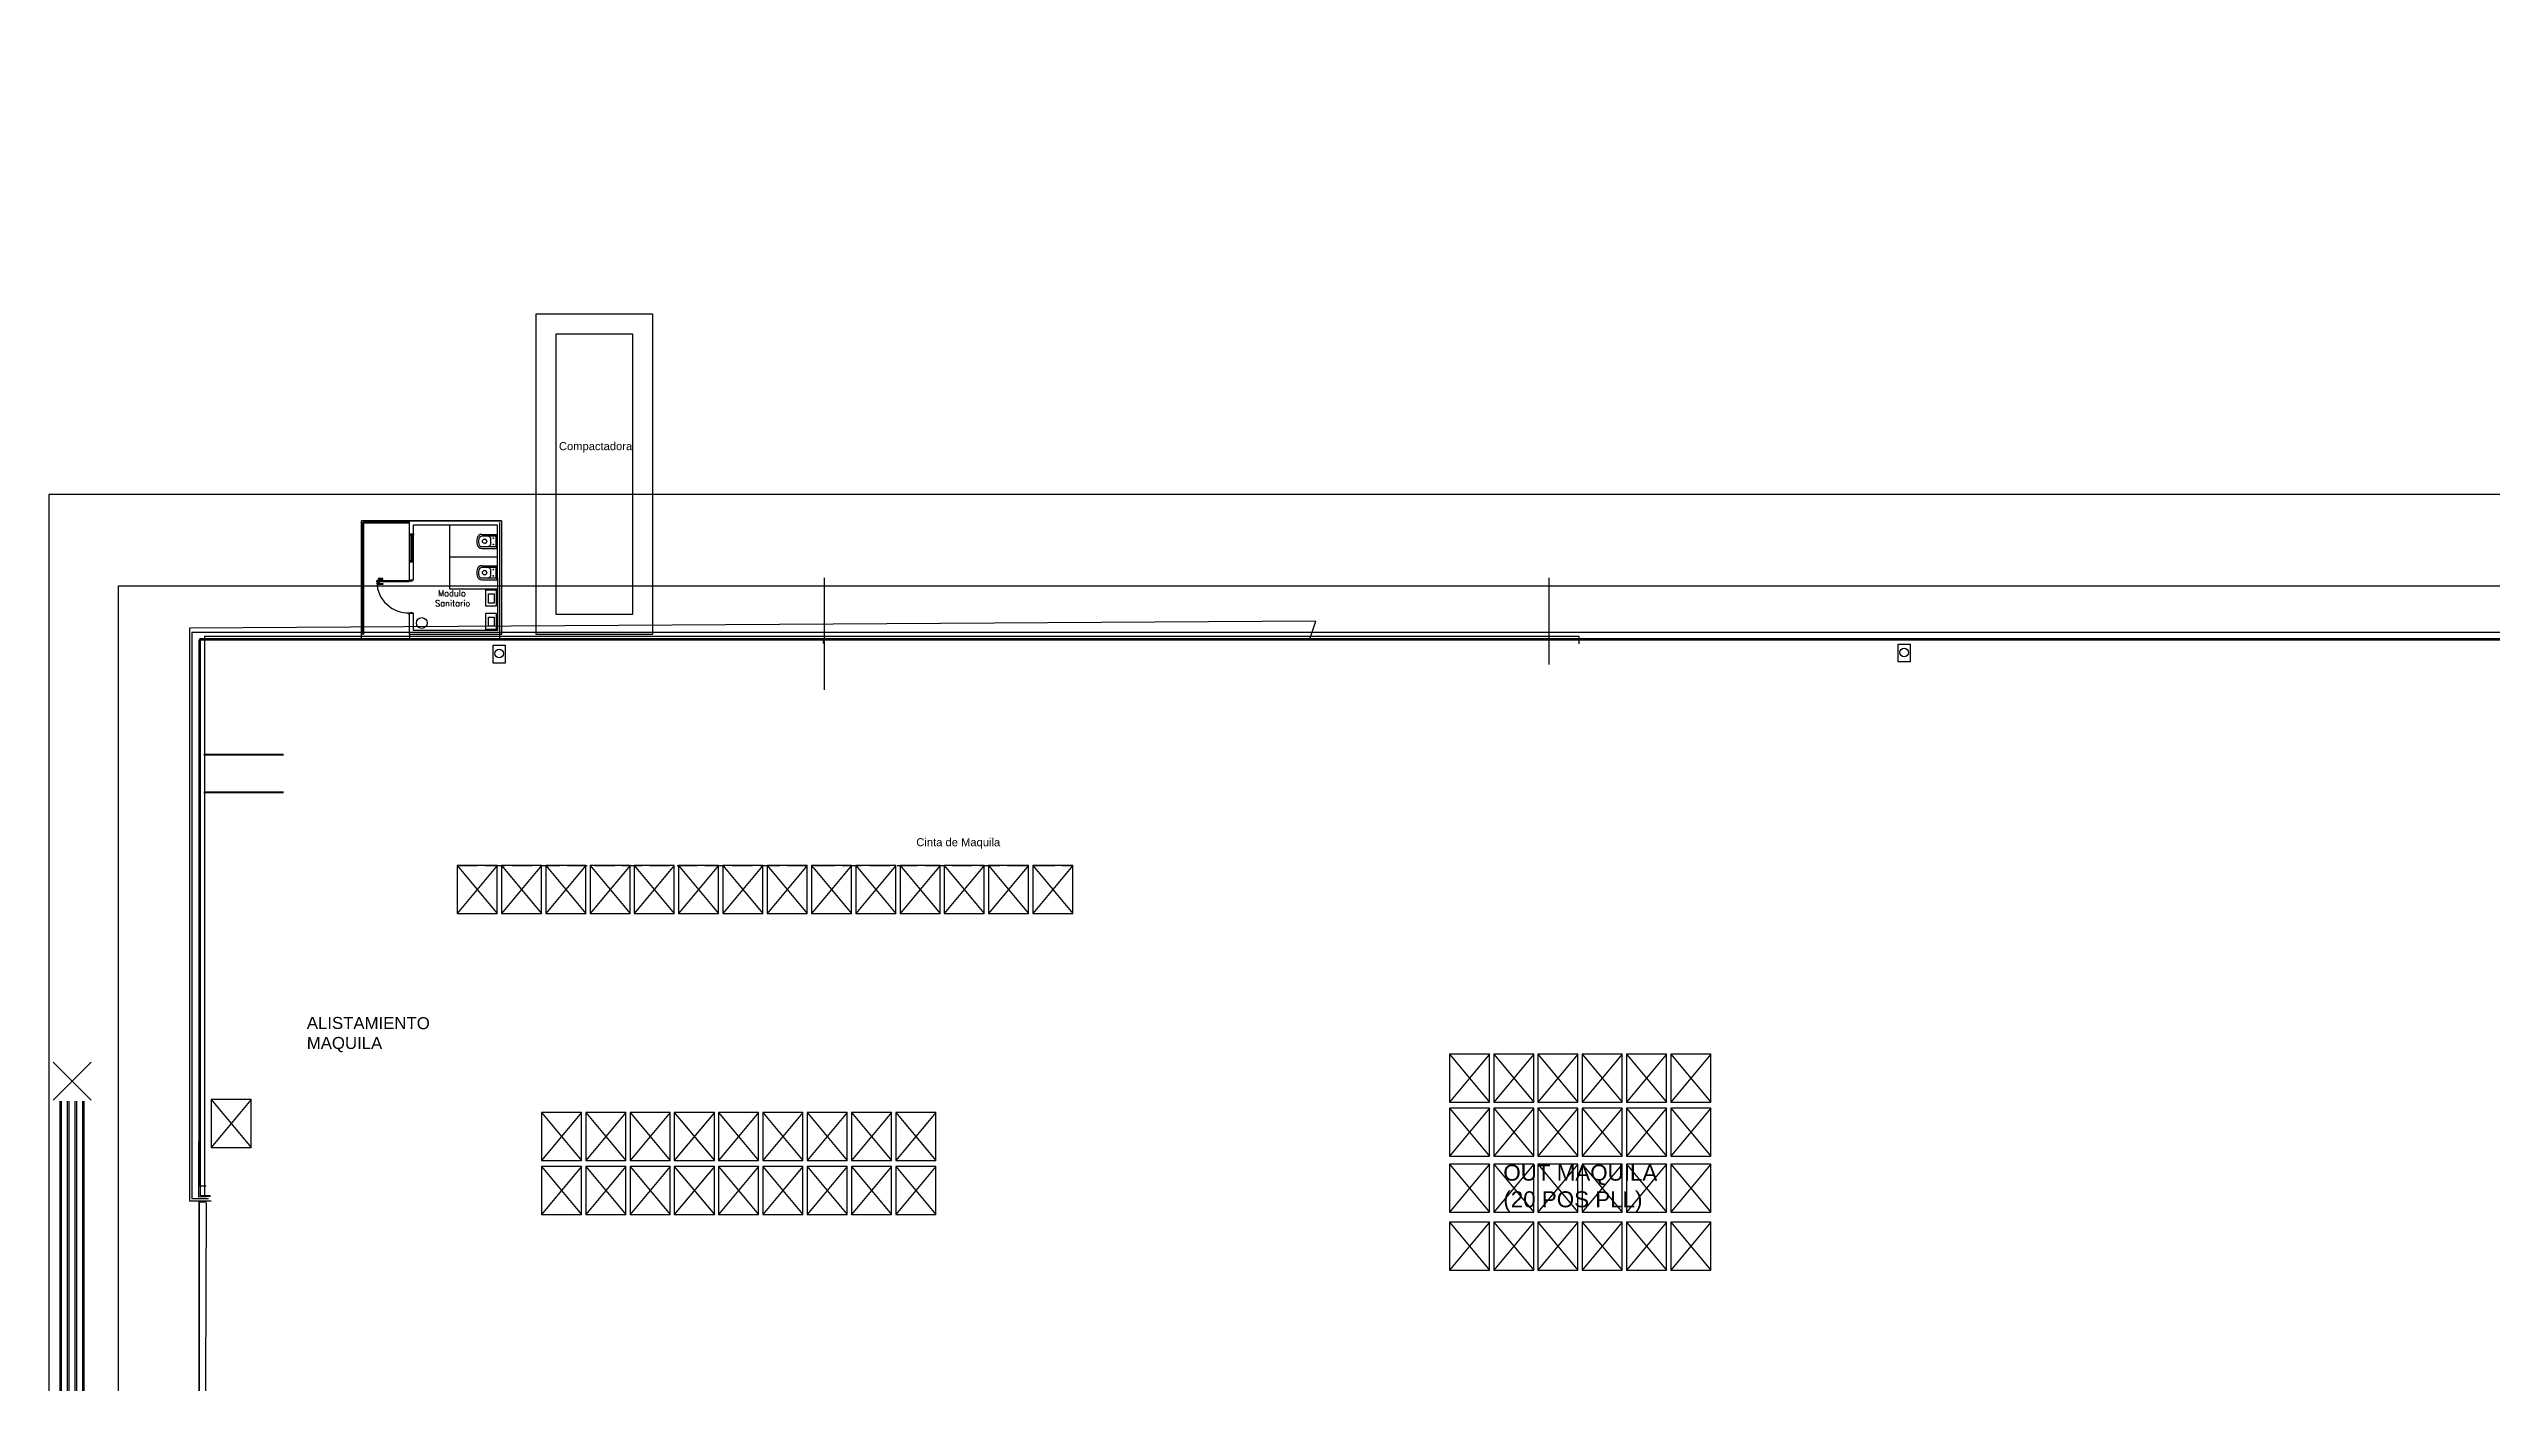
# Model space of a CAD drawing. Header units: millimetres. Extents: x 13 to 166, y 58 to 179.
# Drawn here: x 13 to 74, y 146 to 179.3 of the extents above; entities that cross this region are included whole.
import ezdxf

# ---------------------------------------------------------------- set-up
doc = ezdxf.new("R2010")
doc.units = ezdxf.units.MM
doc.linetypes.add('DASHED', pattern=[817.52, 545.02, -272.5])
doc.linetypes.add('HIDDEN3', pattern=[0.6875, 0.5, -0.1875])
doc.layers.add('EQ - Pallets', color=253, linetype='Continuous')
doc.styles.get("Standard").update_dxf_attribs({"font": 'txt.shx'})

# ---------------------------------------------------------------- blocks, each defined once
blk = doc.blocks.new('Clipboard2528')
at = {"layer": 'EQ - Pallets'}
blk.add_lwpolyline([(1.2, 1), (0, 1), (0, 0), (1.2, 0)], close=True, dxfattribs=at)
for points in [[(1.2, 1), (0, 0)], [(1.2, 0), (0, 1)]]:
    blk.add_lwpolyline(points, dxfattribs=at)

msp = doc.modelspace()

# ---------------------------------------------------------------- linework, layer by layer
at = {"linetype": 'Continuous'}
for points in [[(24.101127, 164.378874), (24.399642, 164.378874), (24.399642, 163.930917), (24.101127, 163.930917)], [(59.218809, 164.406402), (59.517324, 164.406402), (59.517324, 163.958445), (59.218809, 163.958445)]]:
    msp.add_lwpolyline(points, close=True, dxfattribs=at)
at = {"color": 2, "linetype": 'Continuous', "const_width": 0.05}
for points in [[(18.860585, 161.641007), (16.860585, 161.641007)], [(16.860585, 160.701007), (18.860585, 160.701007)]]:
    msp.add_lwpolyline(points, dxfattribs=at)
at = {"linetype": 'Continuous'}
for centre in [(24.250509, 164.168664), (59.368191, 164.196192)]:
    msp.add_circle(centre, 0.107332, dxfattribs=at)
at = {"layer": 'Defpoints', "color": 10}
for p, q in [((20.80963, 164.503578), (20.809633, 167.484922)), ((22.009352, 167.484922), (20.809633, 167.484922)), ((23.009357, 167.384968), (23.009431, 165.784968)), ((22.009396, 167.16464), (22.109396, 167.164644)), ((22.009396, 167.16464), (22.009397, 167.13464)), ((22.009397, 167.13464), (22.109397, 167.134644)), ((22.009427, 166.49464), (22.009397, 167.13464)), ((22.048686, 166.494642), (22.048656, 167.134642)), ((22.073614, 166.494643), (22.073585, 167.134643)), ((22.109396, 167.164644), (22.109397, 167.134644)), ((22.109427, 166.494644), (22.109397, 167.134644)), ((23.817795, 167.149372), (24.007785, 167.149381)), ((24.175787, 167.104389), (23.817797, 167.104372)), ((23.817809, 166.844372), (24.175799, 166.844389)), ((23.817811, 166.799372), (24.007801, 166.799381)), ((24.007785, 167.149381), (24.189785, 167.149389)), ((24.007801, 166.799381), (24.189801, 166.799389)), ((24.042795, 166.924382), (24.04279, 167.024382)), ((24.177799, 166.846389), (24.177787, 167.102389)), ((24.192801, 166.802389), (24.192785, 167.146389)), ((22.009427, 166.49464), (22.109427, 166.494644)), ((22.009428, 166.46464), (22.009427, 166.49464)), ((22.009428, 166.46464), (22.109428, 166.464644)), ((22.109428, 166.464644), (22.109427, 166.494644)), ((23.009394, 166.584968), (24.209394, 166.585024)), ((23.817831, 166.365807), (24.007821, 166.365816)), ((24.175823, 166.320823), (23.817833, 166.320807)), ((24.007821, 166.365816), (24.189821, 166.365824)), ((24.042831, 166.140817), (24.042827, 166.240817)), ((24.177835, 166.062824), (24.177823, 166.318824)), ((24.177835, 166.062824), (24.177823, 166.318824)), ((24.192837, 166.018824), (24.192821, 166.362824)), ((24.192837, 166.018824), (24.192821, 166.362824)), ((23.009431, 165.784968), (24.209431, 165.785024)), ((23.817845, 166.060807), (24.175835, 166.060823)), ((23.817847, 166.015807), (24.007837, 166.015816)), ((24.007837, 166.015816), (24.189837, 166.015824))]:
    msp.add_line(p, q, dxfattribs=at)
at = {"layer": 'Defpoints', "color": 252}
for p, q in [((20.83963, 164.642537), (20.839633, 167.454922)), ((22.009352, 167.454922), (20.839633, 167.454922)), ((20.86963, 164.642537), (20.869633, 167.424922)), ((22.009352, 167.424922), (20.869633, 167.424922))]:
    msp.add_line(p, q, dxfattribs=at)
at = {"layer": 'Defpoints', "color": 10, "linetype": 'Continuous'}
for p, q in [((22.009352, 167.484922), (24.303066, 167.485028)), ((24.303066, 167.485028), (22.009352, 167.484922)), ((22.009421, 165.993602), (22.009352, 167.484922)), ((22.109357, 167.384927), (24.202833, 167.385021)), ((22.109421, 166.008376), (22.109357, 167.384927)), ((24.202833, 167.385021), (24.209626, 164.742639)), ((24.303066, 167.485028), (24.30963, 164.642644)), ((22.009568, 165.993602), (22.009512, 167.190337)), ((22.109567, 166.008375), (22.109512, 167.190341)), ((21.189474, 165.993564), (21.999425, 165.993601)), ((21.189476, 165.958393), (21.189474, 165.993564)), ((21.999427, 165.95843), (21.189476, 165.958393)), ((21.227156, 166.035853), (21.227158, 165.993566)), ((21.227162, 165.905638), (21.227159, 165.958394)), ((21.340205, 166.048419), (21.239716, 166.048414)), ((21.340213, 165.893082), (21.239724, 165.893077)), ((21.252279, 166.023293), (21.340207, 166.023297)), ((21.252279, 166.023293), (21.25228, 165.993567)), ((21.252283, 165.9182), (21.252282, 165.958396)), ((21.252283, 165.9182), (21.340211, 165.918204)), ((21.340207, 166.023297), (21.340205, 166.048419)), ((21.340211, 165.918204), (21.340213, 165.893082)), ((21.999427, 165.993658), (21.999428, 165.958487)), ((22.009475, 166.008371), (22.109567, 166.008375)), ((22.009475, 165.993602), (22.009477, 165.958431)), ((22.009474, 164.86749), (22.009459, 165.189526)), ((22.009512, 165.174757), (22.109512, 165.174761)), ((22.00963, 164.642537), (22.009605, 165.189526)), ((22.109474, 164.867495), (22.109459, 165.174761)), ((22.109626, 164.742542), (22.109616, 164.953431)), ((24.30963, 164.642644), (22.00963, 164.642537)), ((22.00963, 164.642537), (22.00963, 164.503578)), ((24.209626, 164.742639), (22.109626, 164.742542))]:
    msp.add_line(p, q, dxfattribs=at)
at = {"layer": 'Defpoints', "linetype": 'Continuous'}
for p, q in [((32.377104, 166.061406), (32.377104, 163.259695)), ((50.491311, 166.061406), (50.491311, 163.892379))]:
    msp.add_line(p, q, dxfattribs=at)
at = {"layer": 'Defpoints'}
for p, q in [((13.098827, 153.949948), (14.048827, 152.999948)), ((14.048827, 153.949948), (13.098827, 152.999948)), ((13.273827, 99.993443), (13.273827, 152.974948)), ((13.873827, 99.993443), (13.873827, 152.974948))]:
    msp.add_line(p, q, dxfattribs=at)
at = {"layer": 'Defpoints', "linetype": 'DASHED'}
for p, q in [((13.303827, 99.993443), (13.303827, 152.974948)), ((13.453827, 99.993443), (13.453827, 152.974948)), ((13.498827, 99.993443), (13.498827, 152.974948)), ((13.648827, 99.993443), (13.648827, 152.974948)), ((13.693827, 99.993443), (13.693827, 152.974948)), ((13.843827, 99.993443), (13.843827, 152.974948))]:
    msp.add_line(p, q, dxfattribs=at)
at = {"layer": 'Defpoints', "color": 11, "linetype": 'Continuous'}
msp.add_lwpolyline([(12.991666, 168.144934), (12.991666, 101.155791), (75.139119, 101.155791), (126.516698, 148.38498), (121.343444, 153.416509), (131.145404, 163.420835), (115.974446, 179.14343), (104.938183, 179.28711), (105.33959, 168.144934), (12.991666, 168.144934)], dxfattribs=at)
at = {"layer": 'Defpoints', "linetype": 'Continuous'}
for points in [[(28.085624, 164.642537), (25.171234, 164.642537), (25.171234, 172.662449), (28.085624, 172.662449)], [(27.585624, 165.142537), (25.671234, 165.142537), (25.671234, 172.162449), (27.585624, 172.162449)]]:
    msp.add_lwpolyline(points, close=True, dxfattribs=at)
for points in [[(17.022393, 150.610893), (16.783116, 150.610893), (16.783116, 164.513738), (24.266299, 164.513738), (24.266299, 167.446935)], [(44.502166, 164.503578), (44.660434, 164.978383), (16.50483, 164.80114), (16.50483, 150.486497), (17.046522, 150.486497)], [(92.345721, 164.388851), (92.345721, 164.696968), (16.568034, 164.696968), (16.568034, 150.54927), (16.982985, 150.54927)], [(16.924762, 150.589422), (16.742474, 150.578393), (16.779579, 164.556952), (32.348083, 164.525085), (32.350633, 164.422252)], [(16.924762, 150.854241), (16.751325, 150.854241), (16.751325, 164.515144), (87.242917, 164.515144), (87.242917, 164.715666)], [(16.924762, 150.854241), (16.751325, 150.854241), (16.772719, 164.547975), (100.207147, 164.548068), (100.200337, 164.388242)], [(51.248537, 164.411059), (51.248537, 164.591841), (16.879225, 164.591841), (16.879225, 150.605197), (17.035739, 150.605197)], [(16.924762, 150.465115), (16.745309, 150.465115), (16.745309, 103.439473), (76.013103, 103.439473), (97.263144, 80.357771), (97.344647, 80.432066)], [(16.924762, 150.438213), (16.924762, 150.438213), (16.751608, 103.433074), (17.364344, 103.428783), (17.361474, 103.520906)]]:
    msp.add_lwpolyline(points, dxfattribs=at)
at = {"layer": 'Defpoints', "color": 210, "linetype": 'Continuous'}
msp.add_lwpolyline([(14.734817, 143.711843), (14.734817, 165.859479), (105.403141, 165.859479), (105.290476, 158.244523), (107.155154, 158.24899), (116.091427, 148.799802), (105.073494, 138.206334), (109.821129, 133.244948), (108.520555, 132.032144), (97.110163, 143.711843), (14.734817, 143.711843), (14.734817, 143.711843)], dxfattribs=at)
at = {"layer": 'Defpoints', "color": 10, "linetype": 'Continuous'}
for points in [[(22.009576, 166.043846), (21.999424, 166.043846), (21.999427, 165.993601), (22.034598, 165.993603), (22.034598, 165.983554), (22.084843, 165.983556), (22.084842, 166.008374)], [(22.009617, 165.139281), (21.999465, 165.139281), (21.999463, 165.189525), (22.034634, 165.189527), (22.034633, 165.199576), (22.084878, 165.199578), (22.084879, 165.17476)]]:
    msp.add_lwpolyline(points, dxfattribs=at)
at = {"layer": 'Defpoints', "color": 10}
for points in [[(23.913477, 165.35109), (23.913458, 165.75822), (24.177558, 165.758233), (24.177577, 165.351102)], [(23.985538, 165.428809), (23.985528, 165.66192), (24.123099, 165.661926), (24.12311, 165.428815)], [(23.913477, 164.772085), (23.913458, 165.179216), (24.177558, 165.179228), (24.177577, 164.772098)], [(23.985538, 164.849804), (23.985528, 165.082916), (24.123099, 165.082922), (24.12311, 164.849811)]]:
    msp.add_lwpolyline(points, close=True, dxfattribs=at)
at = {"layer": 'Defpoints', "linetype": 'Continuous', "elevation": -0.000013}
msp.add_lwpolyline([(70.182515, 103.532405), (70.182515, 103.439473), (16.745309, 103.439473), (16.745309, 150.465115), (16.924762, 150.465115)], dxfattribs=at)
at = {"layer": 'Defpoints', "color": 10}
for centre, radius in [((23.883736, 166.975412), 0.055), ((24.102789, 167.054385), 0.0085), ((24.102797, 166.894385), 0.0085), ((23.883772, 166.191847), 0.055), ((24.102825, 166.27082), 0.0085), ((24.102833, 166.11082), 0.0085), ((22.31362, 164.933633), 0.134243)]:
    msp.add_circle(centre, radius, dxfattribs=at)
for centre, radius, start, end in [((24.064793, 166.974384), 0.377, 168.558503, 191.446809), ((23.817801, 167.024372), 0.125, 90.002656, 168.558503), ((23.817805, 166.924372), 0.125, 191.446809, 270.002656), ((24.064793, 166.974384), 0.332, 168.558503, 191.446809), ((23.817801, 167.024372), 0.08, 90.002656, 168.558503), ((23.817805, 166.924372), 0.08, 191.446809, 270.002656), ((23.882784, 166.953975), 0.075003, 82.396875, 82.746659), ((23.882782, 166.994775), 0.075003, 277.258653, 277.608437), ((23.88109, 166.971735), 0.057763, 2.621916, 78.396716), ((23.88109, 166.977015), 0.057763, 281.608596, 357.383396), ((23.96279, 167.024379), 0.08, 0.002656, 90.002656), ((23.962795, 166.924379), 0.08, 270.002656, 0.002656), ((24.175787, 167.102389), 0.002, 0.002656, 90.002656), ((24.175799, 166.846389), 0.002, 270.002656, 0.002656), ((24.189785, 167.146389), 0.003, 0.002656, 90.002656), ((24.189801, 166.802389), 0.003, 270.002656, 0.002656), ((24.064829, 166.190818), 0.377, 168.558503, 191.446809), ((23.817837, 166.240807), 0.125, 90.002656, 168.558503), ((23.817842, 166.140807), 0.125, 191.446809, 270.002656), ((24.064829, 166.190818), 0.332, 168.558503, 191.446809), ((23.817837, 166.240807), 0.08, 90.002656, 168.558503), ((23.817842, 166.140807), 0.08, 191.446809, 270.002656), ((23.882821, 166.17041), 0.075003, 82.396875, 82.746659), ((23.882819, 166.21121), 0.075003, 277.258653, 277.608437), ((23.881126, 166.18817), 0.057763, 2.621916, 78.396716), ((23.881126, 166.193449), 0.057763, 281.608596, 357.383396), ((23.962827, 166.240814), 0.08, 0.002656, 90.002656), ((23.962831, 166.140814), 0.08, 270.002656, 0.002656), ((24.175823, 166.318823), 0.002, 0.002656, 90.002656), ((24.175823, 166.318823), 0.002, 0.002656, 90.002656), ((24.189821, 166.362824), 0.003, 0.002656, 90.002656), ((24.189821, 166.362824), 0.003, 0.002656, 90.002656), ((24.175835, 166.062823), 0.002, 270.002656, 0.002656), ((24.175835, 166.062823), 0.002, 270.002656, 0.002656), ((24.189837, 166.018824), 0.003, 270.002656, 0.002656), ((24.189837, 166.018824), 0.003, 270.002656, 0.002656)]:
    msp.add_arc(centre, radius, start, end, dxfattribs=at)
at = {"layer": 'Defpoints', "color": 10, "linetype": 'Continuous'}
for centre, radius, start, end in [((21.973865, 165.97071), 0.782815, 181.630783, 271.87392), ((21.239717, 166.035853), 0.012561, 90.002656, 180.002656), ((21.239723, 165.905638), 0.012561, 180.002656, 270.002656)]:
    msp.add_arc(centre, radius, start, end, dxfattribs=at)
at = {"layer": 'EQ - Pallets', "color": 251, "linetype": 'HIDDEN3'}
msp.add_line((23.199832, 158.872395), (38.59, 158.872395), dxfattribs=at)
msp.add_line((23.199832, 158.872395), (38.59, 158.872395), dxfattribs=at)

# ---------------------------------------------------------------- block references
at = {"layer": 'EQ - Pallets', "linetype": 'Continuous', "rotation": 90}
for p in [(24.199832, 157.672395), (24.199832, 157.672395), (25.306768, 157.672395), (25.306768, 157.672395), (26.413704, 157.672395), (26.413704, 157.672395), (27.52064, 157.672395), (27.52064, 157.672395), (28.627576, 157.672395), (28.627576, 157.672395), (29.734512, 157.672395), (29.734512, 157.672395), (30.841448, 157.672395), (30.841448, 157.672395), (31.948384, 157.672395), (31.948384, 157.672395), (33.05532, 157.672395), (33.05532, 157.672395), (34.162256, 157.672395), (34.162256, 157.672395), (35.269192, 157.672395), (35.269192, 157.672395), (36.376128, 157.672395), (36.376128, 157.672395), (37.483064, 157.672395), (37.483064, 157.672395), (38.59, 157.672395), (49.002818, 152.950808), (50.109754, 152.950808), (51.21669, 152.950808), (52.323626, 152.950808), (53.430562, 152.950808), (54.537498, 152.950808), (18.051012, 151.817452), (26.306768, 151.495407), (27.413704, 151.495407), (28.52064, 151.495407), (29.627576, 151.495407), (30.734512, 151.495407), (31.841448, 151.495407), (32.948384, 151.495407), (34.05532, 151.495407), (35.162256, 151.495407), (49.002818, 151.600507), (50.109754, 151.600507), (51.21669, 151.600507), (52.323626, 151.600507), (53.430562, 151.600507), (54.537498, 151.600507), (26.306768, 150.143847), (27.413704, 150.143847), (28.52064, 150.143847), (29.627576, 150.143847), (30.734512, 150.143847), (31.841448, 150.143847), (32.948384, 150.143847), (34.05532, 150.143847), (35.162256, 150.143847), (49.002818, 150.203681), (50.109754, 150.203681), (51.21669, 150.203681), (52.323626, 150.203681), (53.430562, 150.203681), (54.537498, 150.203681), (49.002818, 148.752888), (50.109754, 148.752888), (51.21669, 148.752888), (52.323626, 148.752888), (53.430562, 148.752888), (54.537498, 148.752888)]:
    msp.add_blockref('Clipboard2528', p, dxfattribs=at)

# ---------------------------------------------------------------- texts
at = {"linetype": 'Continuous', "insert": (19.441242, 155.085635), "char_height": 0.3, "width": 4.485714, "attachment_point": 1, "rotation": 359.85585998}
msp.add_mtext('{\\fArial|b0|i0|c0|p34;ALISTAMIENTO \\PMAQUILA}', dxfattribs=at)
at = {"linetype": 'Continuous', "insert": (49.35105, 151.391983), "char_height": 0.4, "width": 5.018814, "attachment_point": 1}
msp.add_mtext('{\\fArial|b0|i0|c0|p34;OUT MAQUILA\\P(20 POS PLL)}', dxfattribs=at)
at = {"layer": 'Defpoints', "linetype": 'Continuous', "insert": (25.742366, 169.45419), "char_height": 0.2, "width": 2.716376, "attachment_point": 1}
msp.add_mtext('{\\fArial|b0|i0|c0|p34;Compactadora}', dxfattribs=at)
at = {"layer": 'Defpoints', "color": 10, "linetype": 'ByBlock'}
note = msp.add_mtext_dynamic_manual_height_columns('\\pxi4.6194;Modulo\\P\\pxi4.133;Sanitario\\P\\pxi4.133;', width=2.049764, gutter_width=12.5, heights=[0.611397, 0], dxfattribs=dict(at, insert=(22.027506, 165.139339), char_height=0.15, attachment_point=7, rotation=0.00265592))
for column, words in zip(note.columns.linked_columns, ['\\pxi4.133;    ']):
    column.text = words
at = {"layer": 'EQ - Pallets', "linetype": 'Continuous', "insert": (34.676661, 159.55275), "char_height": 0.2, "width": 4.581326, "attachment_point": 1}
msp.add_mtext('{\\fArial|b0|i0|c0|p34;Cinta de Maquila}', dxfattribs=at)

doc.saveas('drawing.dxf')
